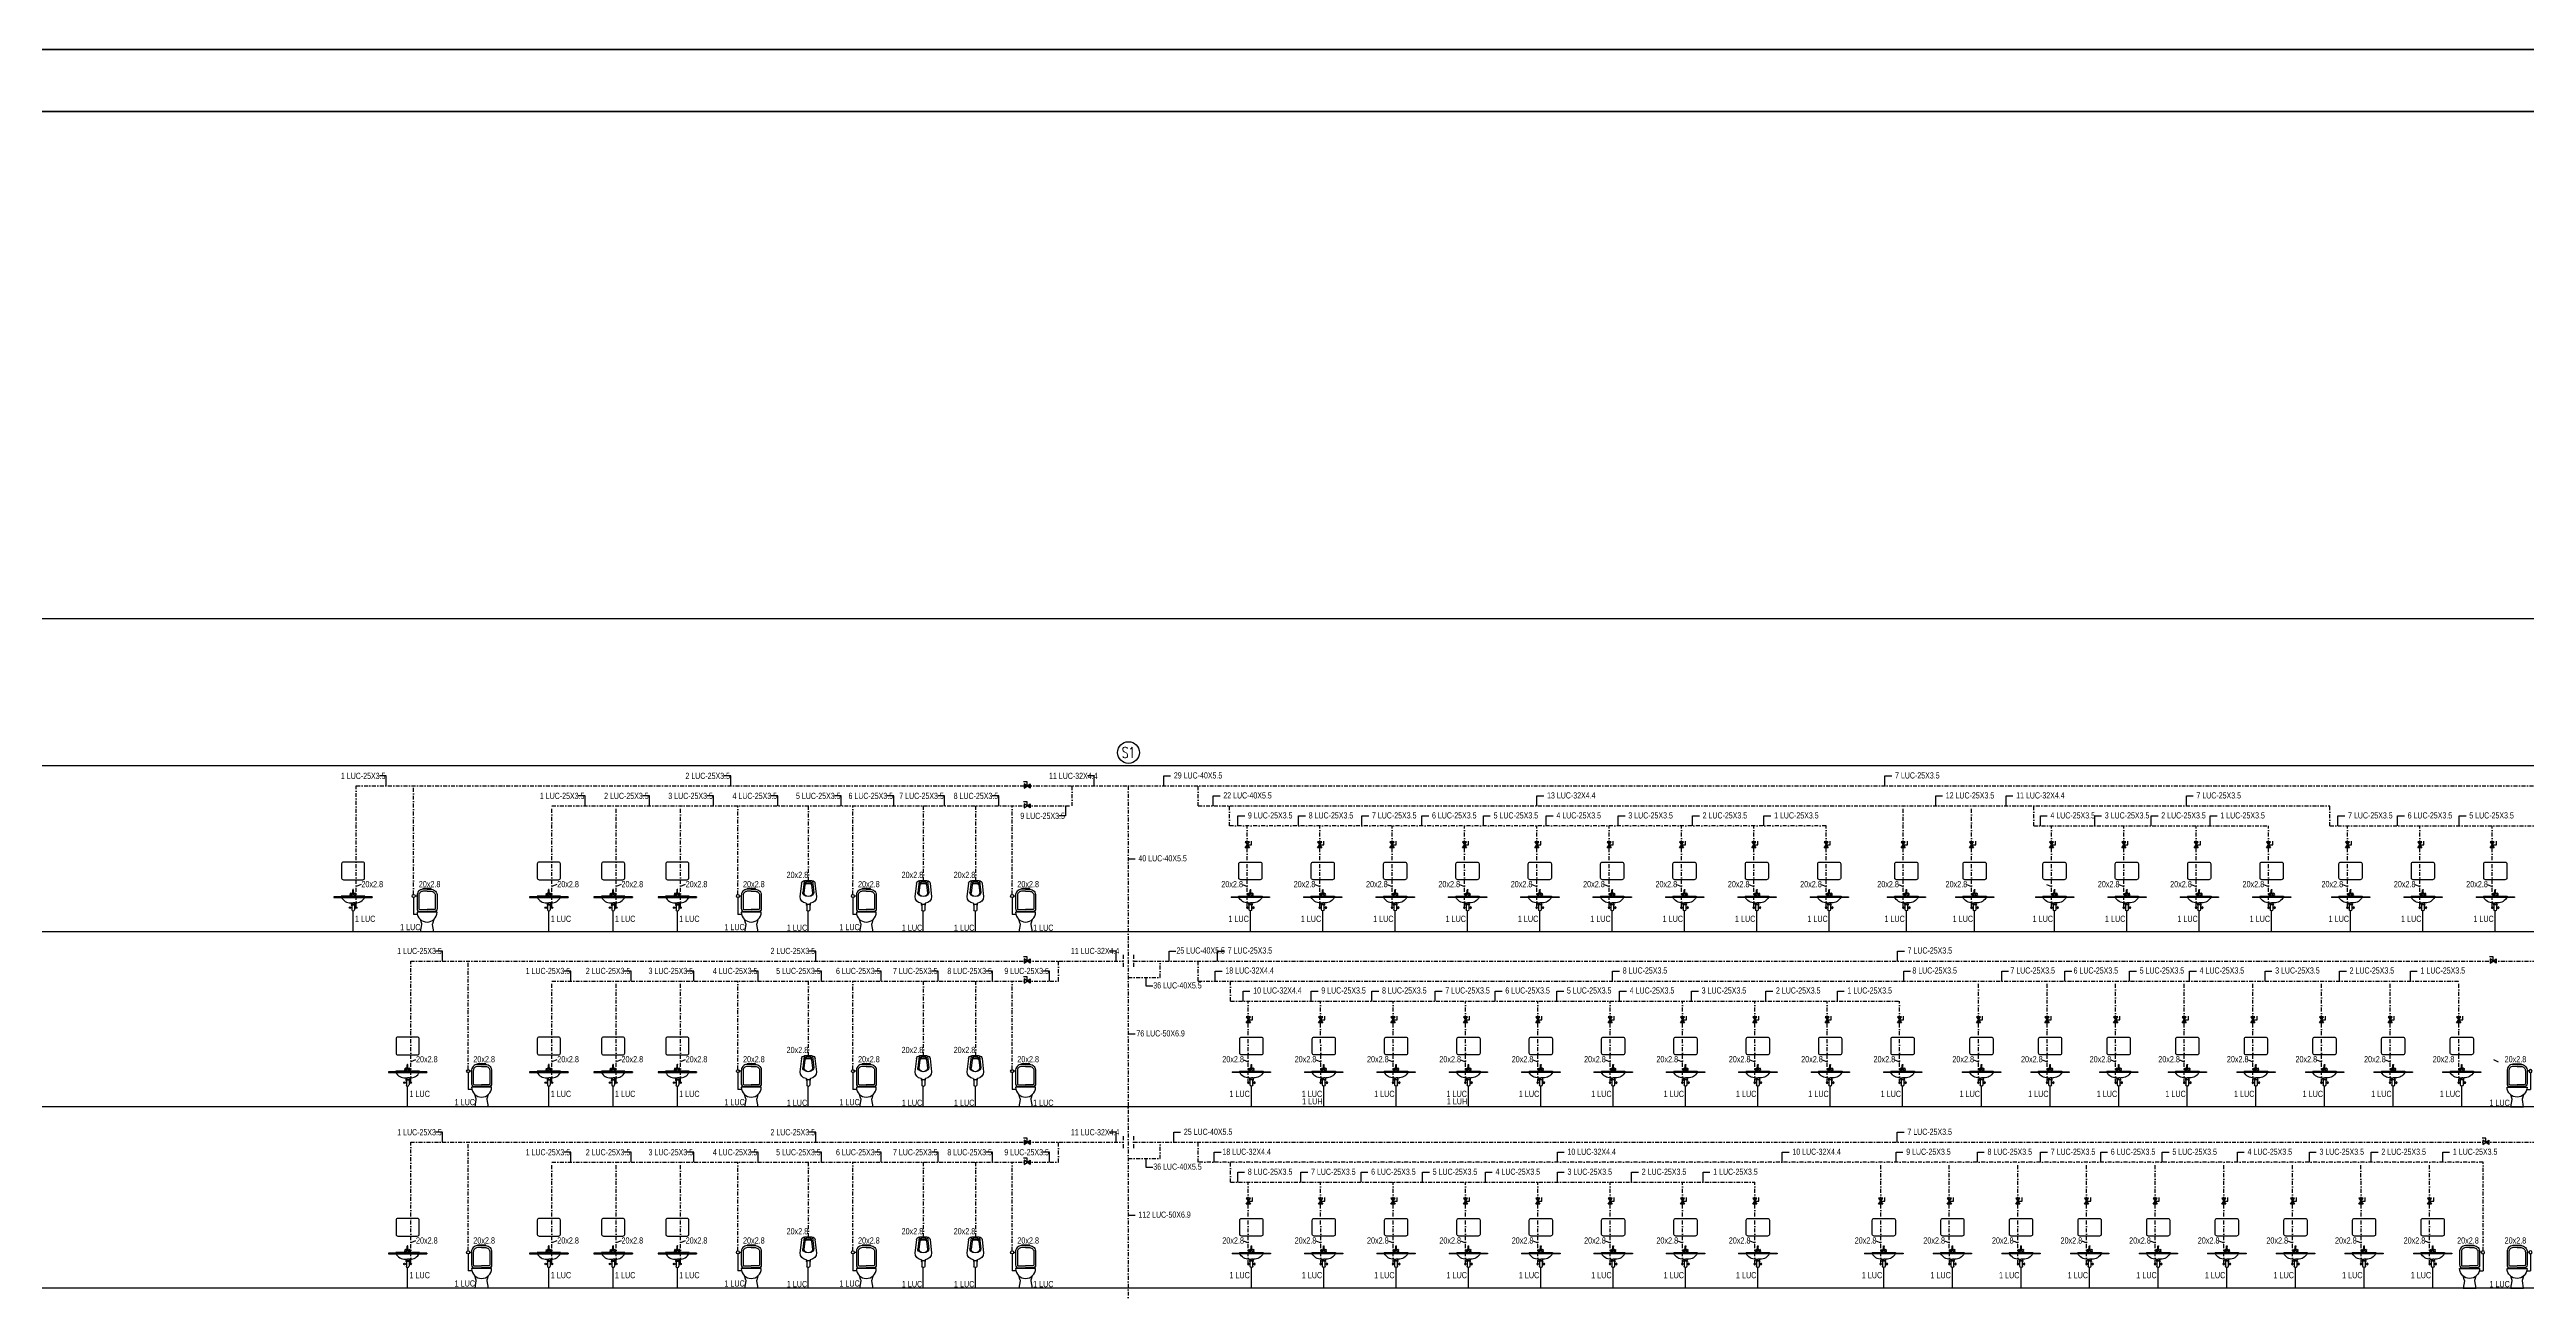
# Model space of a CAD drawing. Header units: centimetres. Extents: x 218267 to 248501, y -42006 to -33806.
# Drawn here: x 224971 to 232963, y -37814 to -33806 of the extents above; entities that cross this region are included whole.
import ezdxf
from ezdxf.enums import TextEntityAlignment as Align

# ---------------------------------------------------------------- set-up
doc = ezdxf.new("R2010")
doc.units = ezdxf.units.CM
doc.header["$LTSCALE"] = 0.2
doc.linetypes.add('DASHDOT', pattern=[25.4, 12.7, -6.35, 0, -6.35])
doc.layers.get('0').update_dxf_attribs({"color": 252})
for name, color, linetype, lineweight in [('1-BASLIK', 53, 'Continuous', 25), ('ST-TEMIZ-CAP', 95, 'Continuous', 30), ('ST-VANA', 100, 'Continuous', 25)]:
    doc.layers.add(name, color=color, linetype=linetype, lineweight=lineweight)
for name, color, linetype in [('ST-ARMATUR-TEMİZSU', 92, 'Continuous'), ('ST-ARMATÜR-TEMIZ-YUKBİRİMİ', 74, 'Continuous'), ('ST-SU', 4, 'DASHDOT'), ('ST-TEMIZ-SOGUKSU-YUKBIRIMI', 61, 'Continuous'), ('ST-TEMİZSU-KOLON-NO', 43, 'Continuous')]:
    doc.layers.add(name, color=color, linetype=linetype)
doc.styles.add('ARIAL', font='arial.ttf')
doc.styles.add('ARIAL1', font='romans.shx', dxfattribs={"width": 0.7})

# ---------------------------------------------------------------- blocks, each defined once
blk = doc.blocks.new('KLOZET-KS')
for points in [[(0, 137), (-13.2, 137, 0.435412), (-32.2, 115.8), (-32.2, 74.7, 0.414214), (-22.7, 65.1), (0, 65.1)], [(0, 137), (13.2, 137, -0.435412), (32.2, 115.8), (32.2, 74.7, -0.414214), (22.7, 65.1), (0, 65.1)], [(21.5, 39.4), (17.3, 25.7, 0.102282), (17, 23.2), (21.1, 0), (-21.1, 0), (-17, 23.2, 0.102282), (-17.3, 25.7), (-21.5, 39.4)]]:
    blk.add_lwpolyline(points, format="xyb")
at = {"color": 7}
for points in [[(0, 130.6), (-13.2, 130.6, 0.432063), (-26.7, 115.8), (-26.7, 74.9, 0.414214), (-23.4, 71.5), (0, 71.5)], [(0, 130.6), (13.2, 130.6, -0.432063), (26.7, 115.8), (26.7, 74.9, -0.414214), (23.4, 71.5), (0, 71.5)]]:
    blk.add_lwpolyline(points, format="xyb", dxfattribs=at)
blk.add_lwpolyline([(13.2, 137), (13.2, 139.1), (0, 139.1), (-13.2, 139.1), (-13.2, 137)], dxfattribs=at)
blk.add_lwpolyline([(32.2, 63), (-32.2, 63)])
blk.add_circle((-43.3, 115.2), 5)
blk.add_arc((0, 63.4), 32.2, 180.63884, 359.36116)
at = {"layer": 'ST-SU', "ltscale": 30}
for p, q in [((-43.3, 110.2), (-43.3, 56.2)), ((-38.3, 115.8), (-32.2, 115.8)), ((-31.4, 56.2), (-43.3, 56.2))]:
    blk.add_line(p, q, dxfattribs=at)
blk = doc.blocks.new('C10')
for p, q in [((-19, 233), (-25, 180)), ((-17, 235), (17, 235)), ((19, 233), (25, 180)), ((-31, 223), (-38, 162)), ((-14, 227), (-20, 180)), ((14, 227), (20, 180)), ((31, 223), (39, 162))]:
    blk.add_line(p, q)
at = {"color": 7}
for p, q in [((-9, 125), (-7, 125)), ((-9, 125), (-9, 123)), ((-9, 123), (-7, 123)), ((-8, 128), (-8, 125)), ((-8, 125), (8, 125)), ((-7, 123), (-7, 118)), ((-7, 123), (-7, 100)), ((7, 125), (9, 125)), ((7, 123), (9, 123)), ((7, 123), (7, 100)), ((8, 128), (8, 125)), ((9, 125), (9, 123)), ((-1, 94), (1, 94)), ((0, 0), (0, 94))]:
    blk.add_line(p, q, dxfattribs=at)
for centre, radius, start, end in [((-18, 222), 13.2, 90, 173.0888), ((-17, 233), 2.2, 90, 173.0888), ((-12, 227), 2.2, 122.6699, 173.0888), ((0, 209), 24.1, 57.3301, 122.6699), ((12, 227), 2.2, 6.9112, 57.3301), ((17, 233), 2.2, 6.9112, 90), ((18, 222), 13.2, 6.9112, 90), ((-7, 162), 31.1, 180, 263.9639), ((-14, 179), 11, 173.0888, 226.6421), ((0, 194), 31.9, 226.6421, 313.3579), ((0, 182), 19.9, 187.4682, 352.5318), ((0, 203), 24.1, 57.3301, 122.6699), ((0, 199), 24.1, 57.3301, 122.6699), ((7, 162), 31.1, 276.0361, 360), ((14, 179), 11, 313.3579, 6.9112)]:
    blk.add_arc(centre, radius, start, end)
for centre, radius, start, end in [((-11, 128), 3.3, 0, 83.9639), ((11, 128), 3.3, 96.0361, 180), ((-1, 100), 5.5, 180, 270), ((1, 100), 5.5, 270, 0)]:
    blk.add_arc(centre, radius, start, end, dxfattribs=at)
blk = doc.blocks.new('C1')
at = {"color": 7}
for p, q in [((-17, 6), (-15, 17)), ((-8, 5), (-16, 5)), ((-13, 17), (-5, 13)), ((-3, 1), (-8, 5)), ((-4, 12), (-5, 11)), ((-4, 10), (-2, 38)), ((4, 10), (2, 38)), ((3, 1), (8, 5)), ((4, 12), (5, 11)), ((5, 8), (4, 9)), ((13, 17), (5, 13)), ((8, 5), (16, 5)), ((17, 6), (15, 17))]:
    blk.add_line(p, q, dxfattribs=at)
for centre in [(-14, 11), (14, 11)]:
    blk.add_circle(centre, 0.88, dxfattribs=at)
for centre, radius, start, end in [((-16, 6), 0.88, 167.8993, 267.2751), ((-14, 16), 0.88, 62.4591, 167.8993), ((-12, 12), 7.91, 303.0945, 5.5175), ((-5, 12), 0.88, 18.7175, 62.4591), ((-6, 10), 1.76, 285.1367, 0), ((0, 5), 5.28, 240.2573, 299.7427), ((0, 37), 2.64, 34.3306, 147.3598), ((0, 35), 2.64, 34.3306, 147.3598), ((6, 10), 1.76, 180, 228.4344), ((5, 12), 0.88, 117.5409, 161.2825), ((12, 12), 7.91, 174.4825, 236.9055), ((14, 16), 0.88, 12.1007, 117.5409), ((16, 6), 0.88, 272.7249, 12.1007)]:
    blk.add_arc(centre, radius, start, end, dxfattribs=at)
blk = doc.blocks.new('N5')
at = {"color": 7}
for p, q in [((2055, 169), (1869, 169)), ((1869, 169), (1869, 166)), ((1869, 166), (2055, 166)), ((1953, 140), (1962, 140)), ((1953, 131), (1956, 131)), ((1953, 131), (1953, 128)), ((1953, 128), (1956, 128)), ((1954, 134), (1954, 131)), ((1954, 131), (1970, 131)), ((1956, 128), (1956, 123)), ((1956, 128), (1956, 106)), ((1971, 140), (1962, 140)), ((1969, 131), (1971, 131)), ((1969, 128), (1971, 128)), ((1969, 128), (1969, 106)), ((1970, 134), (1970, 131)), ((1971, 131), (1971, 128)), ((2055, 169), (2055, 166)), ((1961, 100), (1963, 100)), ((1962, 0), (1962, 100))]:
    blk.add_line(p, q, dxfattribs=at)
for p, q in [((2019, 173), (1905, 173)), ((1905, 173), (1905, 169)), ((1955, 133), (1954, 138)), ((1962, 133), (1955, 133)), ((1962, 133), (1970, 133)), ((1970, 133), (1971, 138)), ((2019, 173), (2019, 169))]:
    blk.add_line(p, q)
at = {"linetype": 'Continuous'}
blk.add_lwpolyline([(1915, 337, 0.414214), (1906, 329), (1906, 260, 0.414214), (1915, 252), (2009, 252, 0.414214), (2018, 260), (2018, 329, 0.414214), (2009, 337)], format="xyb", close=True, dxfattribs=at)
at = {"color": 7}
for centre in [(1947, 117), (1977, 117)]:
    blk.add_circle(centre, 4, dxfattribs=at)
for centre, radius, start, end in [((1949, 190), 49.7, 207.8416, 272.096), ((1951, 137), 2.43, 10, 92.096), ((1973, 137), 2.43, 87.904, 170), ((1975, 190), 49.7, 267.904, 332.1584)]:
    blk.add_arc(centre, radius, start, end)
for centre, start, end in [((1961, 106), 180, 270), ((1963, 106), 270, 0)]:
    blk.add_arc(centre, 5.5, start, end, dxfattribs=at)
at = {"linetype": 'Continuous', "xscale": 0.8, "yscale": 0.8, "zscale": 0.8}
blk.add_blockref('C1', (1962, 173), dxfattribs=at)
blk = doc.blocks.new('LAVABO-KS')
blk.add_blockref('N5', (-1962, 0))
blk = doc.blocks.new('Z1')
at = {"linetype": 'Continuous'}
blk.add_lwpolyline([(-5, 0), (-5, 6.7), (-11.1, 6.7)], dxfattribs=at)
blk.add_lwpolyline([(-10, -3.3), (0, 3.3), (0, -3.3), (-10, 3.3)], close=True, dxfattribs=at)
blk = doc.blocks.new('SN')
blk.add_circle((0, 0), 30)
at = {"ltscale": 50, "style": 'ARIAL1', "width": 0.7}
blk.add_attdef('NO', text='', height=30, dxfattribs=at).set_placement((0, 0), align=Align.MIDDLE_CENTER)
blk = doc.blocks.new('UP_ANTET_01')
at = {"lineweight": 50}
for points in [[(612803.5, 97965.8), (612803.5, 106165.8), (643037.4, 106165.8), (643037.4, 97965.8)], [(640137.4, 98165.8), (613003.5, 98165.8), (613003.5, 105965.8), (640137.4, 105965.8)]]:
    blk.add_lwpolyline(points, close=True, dxfattribs=at)

msp = doc.modelspace()

# ---------------------------------------------------------------- linework, layer by layer
at = {"layer": 'ST-SU', "ltscale": 5}
for p, q in [((225960, -36574.7), (225960.1, -36182.2)), ((225960.1, -36182.2), (235389.3, -36182.2)), ((226145.5, -36532.4), (226145.5, -36182.2)), ((228270.2, -36246.7), (228270.2, -36182.2)), ((228451.5, -36182.2), (228451.5, -38441)), ((228676.8, -36246.7), (228676.8, -36182.2)), ((226591.8, -36574.7), (226591.9, -36246.7)), ((226591.9, -36246.7), (228270.2, -36246.7)), ((226799.1, -36574.7), (226799.1, -36246.7)), ((227006.3, -36574.7), (227006.3, -36246.7)), ((227191.8, -36532.4), (227191.8, -36246.7)), ((227420.1, -36488.2), (227420.1, -36246.7, 0)), ((227562.9, -36532.4), (227562.9, -36246.7)), ((227791.2, -36488.2), (227791.2, -36246.7, 0)), ((227959.3, -36488.2), (227959.3, -36246.7, 0)), ((228076.9, -36532.4), (228076.9, -36246.7)), ((228676.8, -36246.7), (232328.4, -36246.7)), ((228778.5, -36311.3), (228778.5, -36246.7)), ((230952.2, -36574.7), (230952.2, -36246.7, 0)), ((231172.5, -36574.7), (231172.4, -36246.7, 0)), ((231373.2, -36311.3), (231373.2, -36246.7)), ((232328.4, -36311.3), (232328.4, -36246.7)), ((230703.4, -36311.3), (228778.5, -36311.3)), ((228835.6, -36574.7), (228835.6, -36311.3)), ((229069.1, -36574.7), (229069.1, -36311.3)), ((229302.6, -36574.7), (229302.5, -36311.3)), ((229536.1, -36574.7), (229536, -36311.3)), ((229769.5, -36574.7), (229769.5, -36311.3)), ((230003, -36574.7), (230003, -36311.3)), ((230236.5, -36574.7), (230236.4, -36311.3)), ((230470, -36574.7), (230469.9, -36311.3)), ((230703.4, -36574.7), (230703.4, -36311.3)), ((231373.2, -36311.3), (232130.7, -36311.3, 0)), ((231430.4, -36574.7), (231430.3, -36311.3)), ((231663.8, -36574.7), (231663.8, -36311.3)), ((231897.3, -36574.7), (231897.3, -36311.3)), ((232130.8, -36574.7), (232130.7, -36311.3)), ((232328.4, -36311.3, 0), (233786.4, -36311.3, 0)), ((232385.5, -36574.7), (232385.5, -36311.3, 0)), ((232619, -36574.7), (232619, -36311.3, 0)), ((232852.5, -36574.7), (232852.5, -36311.3)), ((226136, -37139.7), (226136.1, -36747.2)), ((226136.1, -36747.2), (228434.5, -36747.2)), ((226321.5, -37097.4), (226321.5, -36747.2)), ((228226.2, -36811.7), (228226.2, -36747.2)), ((228468.5, -36747.2), (234149.9, -36747.2)), ((228554.5, -36799.9), (228554.5, -36747.2)), ((228676.8, -36811.7), (228676.8, -36747.2, 0)), ((226591.8, -37139.7), (226591.9, -36811.7)), ((226591.9, -36811.7), (228226.2, -36811.7)), ((226799.1, -37139.7), (226799.1, -36811.7)), ((227006.3, -37139.7), (227006.3, -36811.7)), ((227191.8, -37097.4), (227191.8, -36811.7)), ((227420.1, -37053.2), (227420.1, -36811.7, 0)), ((227562.9, -37097.4), (227562.9, -36811.7)), ((227791.2, -37053.2), (227791.2, -36811.7, 0)), ((227959.3, -37053.2), (227959.3, -36811.7, 0)), ((228076.9, -37097.4), (228076.9, -36811.7)), ((228451.4, -36799.9), (228554.5, -36799.9)), ((228676.8, -36811.7), (232744.4, -36811.7)), ((228781.6, -36876.3), (228781.6, -36811.7)), ((231194.6, -37139.7), (231194.6, -36811.7)), ((231416, -37139.7), (231416, -36811.7)), ((231637.4, -37139.7), (231637.4, -36811.7)), ((231858.8, -37139.7), (231858.8, -36811.7)), ((232080.2, -37139.7), (232080.2, -36811.7)), ((232301.6, -37139.7), (232301.6, -36811.7)), ((232523, -37139.7), (232523, -36811.7)), ((232744.4, -37139.7), (232744.4, -36811.7)), ((228781.6, -36876.3), (230940, -36876.3)), ((228838.8, -37139.7), (228838.7, -36876.3)), ((229072.3, -37139.7), (229072.2, -36876.3)), ((229305.7, -37139.7), (229305.7, -36876.3)), ((229539.2, -37139.7), (229539.2, -36876.3)), ((229772.7, -37139.7), (229772.6, -36876.3)), ((230006.2, -37139.7), (230006.1, -36876.3)), ((230239.7, -37139.7), (230239.6, -36876.3)), ((230473.1, -37139.7), (230473.1, -36876.3)), ((230706.6, -37139.7), (230706.6, -36876.3)), ((230940.1, -37139.7), (230940, -36876.3)), ((226136, -37724.7), (226136.1, -37332.2)), ((226136.1, -37332.2), (228434.5, -37332.2)), ((226321.5, -37682.4), (226321.5, -37332.2)), ((226591.8, -37724.7), (226591.9, -37396.7)), ((226591.9, -37396.7), (228226.2, -37396.7)), ((226799.1, -37724.7), (226799.1, -37396.7)), ((227006.3, -37724.7), (227006.3, -37396.7)), ((227191.8, -37682.4), (227191.8, -37396.7)), ((227420.1, -37638.2), (227420.1, -37396.7, 0)), ((227562.9, -37682.4), (227562.9, -37396.7)), ((227791.2, -37638.2), (227791.2, -37396.7, 0)), ((227959.3, -37638.2), (227959.3, -37396.7, 0)), ((228076.9, -37682.4), (228076.9, -37396.7)), ((228226.2, -37396.7), (228226.2, -37332.2)), ((228451.4, -37384.9), (228554.5, -37384.9)), ((228468.5, -37332.2), (234149.9, -37332.2)), ((228554.5, -37384.9), (228554.5, -37332.2)), ((228676.8, -37396.7), (228676.8, -37332.2)), ((232822.9, -37396.7), (228676.8, -37396.7)), ((228781.6, -37461.3, 0), (228781.6, -37396.7)), ((230879.4, -37724.7), (230879.3, -37396.7, 0)), ((231100.8, -37724.7), (231100.7, -37396.7, 0)), ((231322.2, -37724.7), (231322.1, -37396.7, 0)), ((231543.6, -37724.7), (231543.5, -37396.7, 0)), ((231765, -37724.7), (231764.9, -37396.7, 0)), ((231986.4, -37724.7), (231986.3, -37396.7, 0)), ((232207.8, -37724.7), (232207.7, -37396.7, 0)), ((232429.2, -37724.7), (232429.1, -37396.7, 0)), ((232650.6, -37724.7), (232650.5, -37396.7, 0)), ((232822.9, -37682.4), (232822.9, -37396.7)), ((228781.6, -37461.3, 0), (230473.1, -37461.3, 0)), ((228838.8, -37724.7, 0), (228838.7, -37461.3, 0)), ((229072.3, -37724.7, 0), (229072.2, -37461.3, 0)), ((229305.7, -37724.7, 0), (229305.7, -37461.3, 0)), ((229539.2, -37724.7, 0), (229539.2, -37461.3, 0)), ((229772.7, -37724.7, 0), (229772.6, -37461.3, 0)), ((230006.2, -37724.7, 0), (230006.1, -37461.3, 0)), ((230239.7, -37724.7, 0), (230239.6, -37461.3, 0)), ((230473.1, -37724.7, 0), (230473.1, -37461.3, 0))]:
    msp.add_line(p, q, dxfattribs=at)
at = {"layer": 'ST-SU', "color": 7, "ltscale": 5}
for p, q in [((228434.5, -36727.6), (228434.5, -36766.8)), ((228468.5, -36727.6), (228468.5, -36766.8)), ((228434.5, -37312.6), (228434.5, -37351.8)), ((228468.5, -37312.6), (228468.5, -37351.8))]:
    msp.add_line(p, q, dxfattribs=at)
at = {"layer": 'ST-TEMIZ-CAP', "color": 7, "lineweight": -3}
for p, q in [((244991.5, -35642.7), (219077.2, -35642.7)), ((244991.5, -36117.7), (219077.2, -36117.7)), ((244991.5, -36652.7), (219077.2, -36652.7)), ((244991.5, -37217.7), (219077.2, -37217.7)), ((244991.5, -37802.7), (219077.2, -37802.7))]:
    msp.add_line(p, q, dxfattribs=at)
at = {"layer": 'ST-TEMIZ-CAP', "transparency": 33554687}
for p, q in [((225975.8, -36500.5), (225960, -36507)), ((226607.6, -36500.5), (226591.8, -36507)), ((226814.8, -36500.5), (226799.1, -36507)), ((227022, -36500.5), (227006.3, -36507)), ((228819.9, -36500.5), (228835.6, -36507)), ((229053.3, -36500.5), (229069.1, -36507)), ((229286.8, -36500.5), (229302.6, -36507)), ((229520.3, -36500.5), (229536.1, -36507)), ((229753.8, -36500.5), (229769.5, -36507)), ((229987.2, -36500.5), (230003, -36507)), ((230220.7, -36500.5), (230236.5, -36507)), ((230454.2, -36500.5), (230470, -36507)), ((230687.7, -36500.5), (230703.4, -36507)), ((230936.4, -36500.5), (230952.2, -36507)), ((231156.7, -36500.5), (231172.5, -36507)), ((231414.6, -36500.5), (231430.4, -36507)), ((231648.1, -36500.5), (231663.8, -36507)), ((231881.5, -36500.5), (231897.3, -36507)), ((232115, -36500.5), (232130.8, -36507)), ((232369.8, -36500.5), (232385.5, -36507)), ((232603.3, -36500.5), (232619, -36507)), ((232836.7, -36500.5), (232852.5, -36507)), ((226151.8, -37065.5), (226136, -37072)), ((226607.6, -37065.5), (226591.8, -37072)), ((226814.8, -37065.5), (226799.1, -37072)), ((227022, -37065.5), (227006.3, -37072)), ((228823, -37065.5), (228838.8, -37072)), ((229056.5, -37065.5), (229072.3, -37072)), ((229290, -37065.5), (229305.7, -37072)), ((229523.5, -37065.5), (229539.2, -37072)), ((229756.9, -37065.5), (229772.7, -37072)), ((229990.4, -37065.5), (230006.2, -37072)), ((230223.9, -37065.5), (230239.7, -37072)), ((230457.4, -37065.5), (230473.1, -37072)), ((230690.8, -37065.5), (230706.6, -37072)), ((230924.3, -37065.5), (230940.1, -37072)), ((231178.9, -37065.5), (231194.6, -37072)), ((231400.3, -37065.5), (231416, -37072)), ((231621.7, -37065.5), (231637.4, -37072)), ((231843.1, -37065.5), (231858.8, -37072)), ((232064.5, -37065.5), (232080.2, -37072)), ((232285.9, -37065.5), (232301.6, -37072)), ((232507.3, -37065.5), (232523, -37072)), ((232856.2, -37065.4), (232872, -37072)), ((226151.8, -37650.5), (226136, -37657)), ((226607.6, -37650.5), (226591.8, -37657)), ((226814.8, -37650.5), (226799.1, -37657)), ((227022, -37650.5), (227006.3, -37657)), ((228823, -37650.5, 0), (228838.8, -37657, 0)), ((229056.5, -37650.5, 0), (229072.3, -37657, 0)), ((229290, -37650.5, 0), (229305.7, -37657, 0)), ((229523.5, -37650.5, 0), (229539.2, -37657, 0)), ((229756.9, -37650.5, 0), (229772.7, -37657, 0)), ((229990.4, -37650.5, 0), (230006.2, -37657, 0)), ((230223.9, -37650.5, 0), (230239.7, -37657, 0)), ((230457.4, -37650.5, 0), (230473.1, -37657, 0)), ((230863.6, -37650.5), (230879.4, -37657)), ((231085, -37650.5), (231100.8, -37657)), ((231306.4, -37650.5), (231322.2, -37657)), ((231527.8, -37650.5), (231543.6, -37657)), ((231749.2, -37650.5), (231765, -37657)), ((231970.6, -37650.5), (231986.4, -37657)), ((232192, -37650.5), (232207.8, -37657)), ((232413.4, -37650.5), (232429.2, -37657)), ((232634.8, -37650.5), (232650.6, -37657))]:
    msp.add_line(p, q, dxfattribs=at)
at = {"layer": 'ST-TEMIZ-SOGUKSU-YUKBIRIMI', "transparency": 33554687}
for p, q in [((226057, -36149.9), (226034.9, -36149.9)), ((226057, -36182.2), (226057, -36149.9)), ((227168.6, -36149.9), (227146.5, -36149.9)), ((227168.6, -36182.2), (227168.6, -36149.9)), ((228341.9, -36149.9), (228319.8, -36149.9)), ((228341.9, -36182.2), (228341.9, -36149.9)), ((228565.9, -36182.2), (228565.9, -36149.9)), ((228565.9, -36149.9), (228588, -36149.9)), ((230893.1, -36182.2), (230893.1, -36149.9)), ((230893.1, -36149.9), (230915.2, -36149.9)), ((226698.9, -36214.5), (226676.8, -36214.5)), ((226698.9, -36246.7), (226698.9, -36214.5)), ((226906.1, -36214.5), (226884, -36214.5)), ((226906.1, -36246.7), (226906.1, -36214.5)), ((227113.4, -36214.5), (227091.3, -36214.5)), ((227113.4, -36246.7), (227113.4, -36214.5)), ((227320.6, -36214.5), (227298.5, -36214.5)), ((227320.6, -36246.7), (227320.6, -36214.5)), ((227525.4, -36214.5), (227503.3, -36214.5)), ((227525.4, -36246.7), (227525.4, -36214.5)), ((227694.8, -36214.5), (227672.7, -36214.5)), ((227694.8, -36246.7), (227694.8, -36214.5)), ((227858.6, -36214.5), (227836.5, -36214.5)), ((227858.6, -36246.7), (227858.6, -36214.5)), ((228034.1, -36214.5), (228012, -36214.5)), ((228034.1, -36246.7), (228034.1, -36214.5)), ((228249.3, -36279), (228227.2, -36279)), ((228249.3, -36246.7), (228249.3, -36279)), ((228725.5, -36246.7), (228725.5, -36214.5)), ((228725.5, -36214.5), (228747.6, -36214.5)), ((228805, -36311.3), (228805, -36279)), ((228805, -36279), (228827.1, -36279)), ((229001, -36311.3), (229001, -36279)), ((229001, -36279), (229023.1, -36279)), ((229205.1, -36311.3), (229205.1, -36279)), ((229205.1, -36279), (229227.2, -36279)), ((229398.9, -36311.3), (229398.9, -36279)), ((229398.9, -36279), (229420.9, -36279)), ((229597.6, -36311.3), (229597.6, -36279)), ((229597.6, -36279), (229619.7, -36279)), ((229770.2, -36246.7), (229770.2, -36214.5)), ((229770.2, -36214.5), (229792.3, -36214.5)), ((229800.4, -36311.3), (229800.4, -36279)), ((229800.4, -36279), (229822.5, -36279)), ((230032.4, -36311.3), (230032.4, -36279)), ((230032.4, -36279), (230054.5, -36279)), ((230272.1, -36311.3), (230272.1, -36279)), ((230272.1, -36279), (230294.2, -36279)), ((230502.7, -36311.3), (230502.7, -36279)), ((230502.7, -36279), (230524.8, -36279)), ((231056.7, -36246.7), (231056.7, -36214.5)), ((231056.7, -36214.5), (231078.8, -36214.5)), ((231283.9, -36246.7), (231283.9, -36214.5)), ((231283.9, -36214.5), (231306, -36214.5)), ((231394.5, -36311.3), (231394.5, -36279)), ((231394.5, -36279), (231416.6, -36279)), ((231569.9, -36311.3), (231569.9, -36279)), ((231569.9, -36279), (231592, -36279)), ((231752, -36311.3, 0), (231752, -36279, 0)), ((231752, -36279, 0), (231774.1, -36279, 0)), ((231865.6, -36246.7), (231865.6, -36214.5)), ((231865.6, -36214.5), (231887.7, -36214.5)), ((231942.6, -36311.3, 0), (231942.6, -36279, 0)), ((231942.6, -36279, 0), (231964.7, -36279, 0)), ((232354.9, -36311.3, 0), (232354.9, -36279, 0)), ((232354.9, -36279, 0), (232377, -36279, 0)), ((232547.1, -36311.3, 0), (232547.1, -36279, 0)), ((232547.1, -36279, 0), (232569.2, -36279, 0)), ((232746, -36311.3, 0), (232746, -36279, 0)), ((232746, -36279, 0), (232768.1, -36279, 0)), ((228451.5, -36417.4), (228473.6, -36417.4)), ((226238.6, -36714.9), (226216.5, -36714.9)), ((226238.6, -36747.2), (226238.6, -36714.9)), ((227443, -36714.9), (227420.9, -36714.9)), ((227443, -36747.2), (227443, -36714.9)), ((228412.4, -36714.9), (228390.3, -36714.9)), ((228412.4, -36747.2), (228412.4, -36714.9)), ((228583.2, -36747.2), (228583.2, -36714.9)), ((228583.2, -36714.9), (228605.3, -36714.9)), ((228739.5, -36747.2), (228739.5, -36714.9)), ((228739.5, -36714.9), (228761.6, -36714.9)), ((230933.5, -36747.2), (230933.5, -36714.9)), ((230933.5, -36714.9), (230955.6, -36714.9)), ((226653, -36779.5), (226630.9, -36779.5)), ((226653, -36811.7), (226653, -36779.5)), ((226847.1, -36779.5), (226825, -36779.5)), ((226847.1, -36811.7), (226847.1, -36779.5)), ((227049.6, -36779.5), (227027.5, -36779.5)), ((227049.6, -36811.7), (227049.6, -36779.5)), ((227257.1, -36779.5), (227235, -36779.5)), ((227257.1, -36811.7), (227257.1, -36779.5)), ((227461.3, -36779.5), (227439.2, -36779.5)), ((227461.3, -36811.7), (227461.3, -36779.5)), ((227654.3, -36779.5), (227632.2, -36779.5)), ((227654.3, -36811.7), (227654.3, -36779.5)), ((227838.3, -36779.5), (227816.2, -36779.5)), ((227838.3, -36811.7), (227838.3, -36779.5)), ((228013.7, -36779.5), (227991.6, -36779.5)), ((228013.7, -36811.7), (228013.7, -36779.5)), ((228197.6, -36779.5), (228175.5, -36779.5)), ((228197.6, -36811.7), (228197.6, -36779.5)), ((228508.4, -36799.9), (228508.4, -36827.6)), ((228508.4, -36827.6), (228530.5, -36827.6)), ((228732.2, -36811.7), (228732.2, -36779.5)), ((228732.2, -36779.5), (228754.3, -36779.5)), ((228822.1, -36876.3), (228822.1, -36844)), ((228822.1, -36844), (228844.2, -36844)), ((229041.7, -36876.3), (229041.7, -36844)), ((229041.7, -36844), (229063.8, -36844)), ((229237.7, -36876.3), (229237.7, -36844)), ((229237.7, -36844), (229259.8, -36844)), ((229441.8, -36876.3), (229441.8, -36844)), ((229441.8, -36844), (229463.9, -36844)), ((229635.5, -36876.3), (229635.5, -36844)), ((229635.5, -36844), (229657.6, -36844)), ((229834.3, -36876.3), (229834.3, -36844)), ((229834.3, -36844), (229856.4, -36844)), ((230014.3, -36811.7), (230014.3, -36779.5)), ((230014.3, -36779.5), (230036.4, -36779.5)), ((230037, -36876.3), (230037, -36844)), ((230037, -36844), (230059.1, -36844)), ((230269, -36876.3), (230269, -36844)), ((230269, -36844), (230291.1, -36844)), ((230508.8, -36876.3), (230508.8, -36844)), ((230508.8, -36844), (230530.8, -36844)), ((230739.4, -36876.3), (230739.4, -36844)), ((230739.4, -36844), (230761.5, -36844)), ((230953.6, -36811.7, 0), (230953.6, -36779.5, 0)), ((230953.6, -36779.5, 0), (230975.7, -36779.5, 0)), ((231269.9, -36811.7, 0), (231269.9, -36779.5, 0)), ((231269.9, -36779.5, 0), (231292, -36779.5, 0)), ((231473.7, -36811.7, 0), (231473.7, -36779.5, 0)), ((231473.7, -36779.5, 0), (231495.8, -36779.5, 0)), ((231682.3, -36811.7, 0), (231682.3, -36779.5, 0)), ((231682.3, -36779.5, 0), (231704.4, -36779.5, 0)), ((231875.9, -36811.7, 0), (231875.9, -36779.5, 0)), ((231875.9, -36779.5, 0), (231898, -36779.5, 0)), ((232119.6, -36811.7, 0), (232119.6, -36779.5, 0)), ((232119.6, -36779.5, 0), (232141.7, -36779.5, 0)), ((232359.9, -36811.7, 0), (232359.9, -36779.5, 0)), ((232359.9, -36779.5, 0), (232382, -36779.5, 0)), ((232588.6, -36811.7), (232588.6, -36779.5)), ((232588.6, -36779.5), (232610.7, -36779.5)), ((228451.5, -36982.4), (228473.6, -36982.4)), ((226238.6, -37299.9), (226216.5, -37299.9)), ((226238.6, -37332.2), (226238.6, -37299.9)), ((227443, -37299.9), (227420.9, -37299.9)), ((227443, -37332.2), (227443, -37299.9)), ((228412.4, -37299.9), (228390.3, -37299.9)), ((228412.4, -37332.2), (228412.4, -37299.9)), ((228598.3, -37332.2), (228598.3, -37299.9)), ((228598.3, -37299.9), (228620.4, -37299.9)), ((230932.9, -37332.2), (230932.9, -37299.9)), ((230932.9, -37299.9), (230955, -37299.9)), ((226653, -37364.5), (226630.9, -37364.5)), ((226653, -37396.7), (226653, -37364.5)), ((226847.1, -37364.5), (226825, -37364.5)), ((226847.1, -37396.7), (226847.1, -37364.5)), ((227049.6, -37364.5), (227027.5, -37364.5)), ((227049.6, -37396.7), (227049.6, -37364.5)), ((227257.1, -37364.5), (227235, -37364.5)), ((227257.1, -37396.7), (227257.1, -37364.5)), ((227461.3, -37364.5), (227439.2, -37364.5)), ((227461.3, -37396.7), (227461.3, -37364.5)), ((227654.3, -37364.5), (227632.2, -37364.5)), ((227654.3, -37396.7), (227654.3, -37364.5)), ((227838.3, -37364.5), (227816.2, -37364.5)), ((227838.3, -37396.7), (227838.3, -37364.5)), ((228013.7, -37364.5), (227991.6, -37364.5)), ((228013.7, -37396.7), (228013.7, -37364.5)), ((228197.6, -37364.5), (228175.5, -37364.5)), ((228197.6, -37396.7), (228197.6, -37364.5)), ((228508.4, -37384.9), (228508.4, -37412.6)), ((228728.8, -37396.7), (228728.8, -37364.5)), ((228728.8, -37364.5), (228750.9, -37364.5)), ((229836, -37396.7, 0), (229836, -37364.5, 0)), ((229836, -37364.5, 0), (229858.1, -37364.5, 0)), ((230561.6, -37396.7, 0), (230561.6, -37364.5, 0)), ((230561.6, -37364.5, 0), (230583.7, -37364.5, 0)), ((230929, -37396.7, 0), (230929, -37364.5, 0)), ((230929, -37364.5, 0), (230951.1, -37364.5, 0)), ((231191.2, -37396.7, 0), (231191.2, -37364.5, 0)), ((231191.2, -37364.5, 0), (231213.3, -37364.5, 0)), ((231395.3, -37396.7, 0), (231395.3, -37364.5, 0)), ((231395.3, -37364.5, 0), (231417.4, -37364.5, 0)), ((231589.1, -37396.7, 0), (231589.1, -37364.5, 0)), ((231589.1, -37364.5, 0), (231611.2, -37364.5, 0)), ((231787.8, -37396.7, 0), (231787.8, -37364.5, 0)), ((231787.8, -37364.5, 0), (231809.9, -37364.5, 0)), ((232030.5, -37396.7, 0), (232030.5, -37364.5, 0)), ((232030.5, -37364.5, 0), (232052.6, -37364.5, 0)), ((232262.5, -37396.7, 0), (232262.5, -37364.5, 0)), ((232262.5, -37364.5, 0), (232284.6, -37364.5, 0)), ((232462.3, -37396.7, 0), (232462.3, -37364.5, 0)), ((232462.3, -37364.5, 0), (232484.4, -37364.5, 0)), ((232692.9, -37396.7, 0), (232692.9, -37364.5, 0)), ((232692.9, -37364.5, 0), (232715, -37364.5, 0)), ((228508.4, -37412.6), (228530.5, -37412.6)), ((228804.6, -37461.3, 0), (228804.6, -37429, 0)), ((228804.6, -37429, 0), (228826.7, -37429, 0)), ((229008.7, -37461.3, 0), (229008.7, -37429, 0)), ((229008.7, -37429, 0), (229030.8, -37429, 0)), ((229202.4, -37461.3, 0), (229202.4, -37429, 0)), ((229202.4, -37429, 0), (229224.5, -37429, 0)), ((229401.2, -37461.3, 0), (229401.2, -37429, 0)), ((229401.2, -37429, 0), (229423.3, -37429, 0)), ((229604, -37461.3, 0), (229604, -37429, 0)), ((229604, -37429, 0), (229626.1, -37429, 0)), ((229836, -37461.3, 0), (229836, -37429, 0)), ((229836, -37429, 0), (229858.1, -37429, 0)), ((230075.7, -37461.3, 0), (230075.7, -37429, 0)), ((230075.7, -37429, 0), (230097.8, -37429, 0)), ((230306.3, -37461.3, 0), (230306.3, -37429, 0)), ((230306.3, -37429, 0), (230328.4, -37429, 0)), ((228451.5, -37567.4), (228473.6, -37567.4))]:
    msp.add_line(p, q, dxfattribs=at)

# ---------------------------------------------------------------- block references
at = {"layer": '1-BASLIK'}
msp.add_blockref('UP_ANTET_01', (-394536.1, -139971.4), dxfattribs=at)
at = {"layer": 'ST-ARMATUR-TEMİZSU', "transparency": 33554687}
for name, p, xscale, yscale, zscale in [('LAVABO-KS', (225950.1, -36652.7), 0.6666666666715173, 0.6666666666715173, 0.6666666666715173), ('LAVABO-KS', (226581.9, -36652.7), 0.6666666666715173, 0.6666666666715173, 0.6666666666715173), ('LAVABO-KS', (226789.2, -36652.7), 0.6666666666715173, 0.6666666666715173, 0.6666666666715173), ('LAVABO-KS', (226996.4, -36652.7), 0.6666666666715173, 0.6666666666715173, 0.6666666666715173), ('C10', (227418.9, -36652.7), -0.7, 0.7, 0.7), ('C10', (227790, -36652.7), -0.7, 0.7, 0.7), ('C10', (227958.1, -36652.7), -0.7, 0.7, 0.7), ('LAVABO-KS', (226126.1, -37217.7), 0.6666666666715173, 0.6666666666715173, 0.6666666666715173), ('LAVABO-KS', (226581.9, -37217.7), 0.6666666666715173, 0.6666666666715173, 0.6666666666715173), ('LAVABO-KS', (226789.2, -37217.7), 0.6666666666715173, 0.6666666666715173, 0.6666666666715173), ('LAVABO-KS', (226996.4, -37217.7), 0.6666666666715173, 0.6666666666715173, 0.6666666666715173), ('C10', (227418.9, -37217.7), -0.7, 0.7, 0.7), ('C10', (227790, -37217.7), -0.7, 0.7, 0.7), ('C10', (227958.1, -37217.7), -0.7, 0.7, 0.7), ('LAVABO-KS', (226126.1, -37802.7), 0.6666666666715173, 0.6666666666715173, 0.6666666666715173), ('LAVABO-KS', (226581.9, -37802.7), 0.6666666666715173, 0.6666666666715173, 0.6666666666715173), ('LAVABO-KS', (226789.2, -37802.7), 0.6666666666715173, 0.6666666666715173, 0.6666666666715173), ('LAVABO-KS', (226996.4, -37802.7), 0.6666666666715173, 0.6666666666715173, 0.6666666666715173), ('C10', (227418.9, -37802.7), -0.7, 0.7, 0.7), ('C10', (227790, -37802.7), -0.7, 0.7, 0.7), ('C10', (227958.1, -37802.7), -0.7, 0.7, 0.7)]:
    msp.add_blockref(name, p, dxfattribs=dict(at, xscale=xscale, yscale=yscale, zscale=zscale))
at = {"layer": 'ST-ARMATUR-TEMİZSU', "transparency": 33554687, "xscale": -0.6666666666715173, "yscale": 0.6666666666715173, "zscale": 0.6666666666715173, "rotation": 359.9999999999962}
for p in [(228845.5, -36652.7), (229079, -36652.7), (229312.5, -36652.7), (229546, -36652.7), (229779.4, -36652.7), (230012.9, -36652.7), (230246.4, -36652.7), (230479.9, -36652.7), (230713.3, -36652.7), (230962.1, -36652.7), (231182.4, -36652.7), (231440.3, -36652.7), (231673.7, -36652.7), (231907.2, -36652.7), (232140.7, -36652.7), (232395.4, -36652.7), (232628.9, -36652.7), (232862.4, -36652.7), (228848.7, -37217.7), (229082.2, -37217.7), (229315.6, -37217.7), (229549.1, -37217.7), (229782.6, -37217.7), (230016.1, -37217.7), (230249.5, -37217.7), (230483, -37217.7), (230716.5, -37217.7), (230950, -37217.7), (231204.5, -37217.7), (231425.9, -37217.7), (231647.3, -37217.7), (231868.7, -37217.7), (232090.1, -37217.7), (232311.5, -37217.7), (232532.9, -37217.7), (232754.3, -37217.6), (228848.7, -37802.7, 0), (229082.2, -37802.7, 0), (229315.6, -37802.7, 0), (229549.1, -37802.7, 0), (229782.6, -37802.7, 0), (230016.1, -37802.7, 0), (230249.5, -37802.7, 0), (230483, -37802.7, 0), (230889.3, -37802.7), (231110.7, -37802.7), (231332.1, -37802.7), (231553.5, -37802.7), (231774.9, -37802.7), (231996.3, -37802.7), (232217.7, -37802.7), (232439.1, -37802.7), (232660.5, -37802.7)]:
    msp.add_blockref('LAVABO-KS', p, dxfattribs=at)
at = {"layer": 'ST-ARMATUR-TEMİZSU', "transparency": 33554687}
for p in [(226188.8, -36652.7), (227235.1, -36652.7), (227606.2, -36652.7), (228120.2, -36652.7), (226364.8, -37217.7), (227235.1, -37217.7), (227606.2, -37217.7), (228120.2, -37217.7), (226364.8, -37802.7), (227235.1, -37802.7), (227606.2, -37802.7), (228120.2, -37802.7)]:
    msp.add_blockref('KLOZET-KS', p, dxfattribs=at)
at = {"layer": 'ST-ARMATUR-TEMİZSU', "transparency": 33554687, "xscale": -1, "rotation": 359.9999999999962}
for p in [(232932.7, -37217.7), (232779.6, -37802.7), (232932.7, -37802.7)]:
    msp.add_blockref('KLOZET-KS', p, dxfattribs=at)
at = {"layer": 'ST-TEMİZSU-KOLON-NO', "transparency": 33554687, "xscale": 1.166666666666667, "yscale": 1.166666666666667, "zscale": 1.166666666666667}
msp.add_blockref('SN', (228452.2, -36074.3), dxfattribs=at).add_auto_attribs({'NO': 'S1'})
at = {"layer": 'ST-VANA', "transparency": 33554687, "xscale": 1.999646730362478, "yscale": 1.999646730362478, "zscale": 1.999646730362478}
for p, rotation in [((228135.2, -36182.2), 359.9999623555812), ((228135.2, -36246.7), 359.9999623555812), ((228835.6, -36382.1), 269.9999623555748), ((229069.1, -36382.1), 269.9999623555748), ((229302.5, -36382.1), 269.9999623555748), ((229536, -36382.1), 269.9999623555748), ((229769.5, -36382.1), 269.9999623555748), ((230003, -36382.1), 269.9999623555748), ((230236.5, -36382.1), 269.9999623555748), ((230469.9, -36382.1), 269.9999623555748), ((230703.4, -36382.1), 269.9999623555748), ((230952.2, -36382.1), 269.9999623555748), ((231172.4, -36382.1), 269.9999623555748), ((231430.3, -36382.1), 269.9999623555748), ((231663.8, -36382.1), 269.9999623555748), ((231897.3, -36382.1), 269.9999623555748), ((232130.7, -36382.1), 269.9999623555748), ((232385.5, -36382.1), 269.9999623555748), ((232619, -36382.1), 269.9999623555748), ((232852.5, -36382.1), 269.9999623555748), ((228135.2, -36747.2), 359.9999623555812), ((232865.8, -36747.2), 359.9999623555812), ((228135.2, -36811.7), 359.9999623555812), ((228838.8, -36947.1), 269.9999623555748), ((229072.2, -36947.1), 269.9999623555748), ((229305.7, -36947.1), 269.9999623555748), ((229539.2, -36947.1), 269.9999623555748), ((229772.7, -36947.1), 269.9999623555748), ((230006.1, -36947.1), 269.9999623555748), ((230239.6, -36947.1), 269.9999623555748), ((230473.1, -36947.1), 269.9999623555748), ((230706.6, -36947.1), 269.9999623555748), ((230940, -36947.1), 269.9999623555748), ((231194.6, -36947.1, 0), 269.9999623555748), ((231416, -36947.1, 0), 269.9999623555748), ((231637.4, -36947.1, 0), 269.9999623555748), ((231858.8, -36947.1, 0), 269.9999623555748), ((232080.2, -36947.1, 0), 269.9999623555748), ((232301.6, -36947.1, 0), 269.9999623555748), ((232523, -36947.1, 0), 269.9999623555748), ((232744.4, -36947.1, 0), 269.9999623555748), ((228135.2, -37332.2), 359.9999623555812), ((232841.8, -37332.2), 359.9999623555812), ((228135.2, -37396.7), 359.9999623555812), ((228838.8, -37532.1), 269.9999623555748), ((229072.2, -37532.1), 269.9999623555748), ((229305.7, -37532.1), 269.9999623555748), ((229539.2, -37532.1), 269.9999623555748), ((229772.7, -37532.1), 269.9999623555748), ((230006.1, -37532.1), 269.9999623555748), ((230239.6, -37532.1), 269.9999623555748), ((230473.1, -37532.1), 269.9999623555748), ((230879.3, -37532.1), 269.9999623555748), ((231100.7, -37532.1), 269.9999623555748), ((231322.1, -37532.1), 269.9999623555748), ((231543.5, -37532.1), 269.9999623555748), ((231764.9, -37532.1), 269.9999623555748), ((231986.3, -37532.1), 269.9999623555748), ((232207.7, -37532.1), 269.9999623555748), ((232429.1, -37532.1), 269.9999623555748), ((232650.5, -37532.1), 269.9999623555748)]:
    msp.add_blockref('Z1', p, dxfattribs=dict(at, rotation=rotation))

# ---------------------------------------------------------------- texts
at = {"layer": 'ST-ARMATÜR-TEMIZ-YUKBİRİMİ', "transparency": 33554687, "style": 'ARIAL', "width": 0.8}
for p in [(225956.1, -36620.9), (226587.9, -36620.9), (226795.1, -36620.9), (227002.3, -36620.9), (226101.7, -36647.6), (227148, -36647.6), (227349.7, -36649.7), (227519.1, -36647.6), (227720.8, -36649.7), (227888.9, -36649.7), (228144.4, -36649.7), (226132.1, -37185.9), (226277.7, -37212.6), (226587.9, -37185.9), (226795.1, -37185.9), (227002.3, -37185.9), (227148, -37212.6), (227349.7, -37214.7), (227519.1, -37212.6), (227720.8, -37214.7), (227888.9, -37214.7), (228144.4, -37214.7), (226132.1, -37770.9), (226277.7, -37797.6), (226587.9, -37770.9), (226795.1, -37770.9), (227002.3, -37770.9), (227148, -37797.6), (227349.7, -37799.7), (227519.1, -37797.6), (227720.8, -37799.7), (227888.9, -37799.7), (228144.4, -37799.7)]:
    msp.add_text('1 LUC', height=20, dxfattribs=at).set_placement(p)
for s, p in [('1 LUC', (228774.7, -36620.9)), ('1 LUC', (229008.2, -36620.9)), ('1 LUC', (229241.6, -36620.9)), ('1 LUC', (229475.1, -36620.9)), ('1 LUC', (229708.6, -36620.9)), ('1 LUC', (229942.1, -36620.9)), ('1 LUC', (230175.5, -36620.9)), ('1 LUC', (230409, -36620.9)), ('1 LUC', (230642.5, -36620.9)), ('1 LUC', (230891.3, -36620.9)), ('1 LUC', (231111.5, -36620.9)), ('1 LUC', (231369.4, -36620.9)), ('1 LUC', (231602.9, -36620.9)), ('1 LUC', (231836.4, -36620.9)), ('1 LUC', (232069.8, -36620.9)), ('1 LUC', (232324.6, -36620.9)), ('1 LUC', (232558.1, -36620.9)), ('1 LUC', (232791.5, -36620.9)), ('1 LUC', (228777.8, -37185.9)), ('1 LUC', (229011.3, -37185.9)), ('1 LUH', (229012.4, -37209.9)), ('1 LUC', (229244.8, -37185.9)), ('1 LUC', (229478.3, -37185.9)), ('1 LUH', (229479.3, -37209.9)), ('1 LUC', (229711.7, -37185.9)), ('1 LUC', (229945.2, -37185.9)), ('1 LUC', (230178.7, -37185.9)), ('1 LUC', (230412.2, -37185.9)), ('1 LUC', (230645.6, -37185.9)), ('1 LUC', (230879.1, -37185.9)), ('1 LUC', (231133.7, -37185.9)), ('1 LUC', (231355.1, -37185.9)), ('1 LUC', (231576.5, -37185.9)), ('1 LUC', (231797.9, -37185.9)), ('1 LUC', (232019.3, -37185.9)), ('1 LUC', (232240.7, -37185.9)), ('1 LUC', (232462.1, -37185.9)), ('1 LUC', (232683.5, -37185.8)), ('1 LUC', (232843.5, -37214.7)), ('1 LUC', (228777.8, -37770.9, 0)), ('1 LUC', (229011.3, -37770.9, 0)), ('1 LUC', (229244.8, -37770.9, 0)), ('1 LUC', (229478.3, -37770.9, 0)), ('1 LUC', (229711.7, -37770.9, 0)), ('1 LUC', (229945.2, -37770.9, 0)), ('1 LUC', (230178.7, -37770.9, 0)), ('1 LUC', (230412.2, -37770.9, 0)), ('1 LUC', (230818.4, -37770.9)), ('1 LUC', (231039.8, -37770.9)), ('1 LUC', (231261.2, -37770.9)), ('1 LUC', (231482.6, -37770.9)), ('1 LUC', (231704, -37770.9)), ('1 LUC', (231925.4, -37770.9)), ('1 LUC', (232146.8, -37770.9)), ('1 LUC', (232368.2, -37770.9)), ('1 LUC', (232589.6, -37770.9)), ('1 LUC', (232843.5, -37799.7))]:
    msp.add_text(s, height=20, rotation=360, dxfattribs=at).set_placement(p)
at = {"layer": 'ST-TEMIZ-CAP', "transparency": 33554687, "style": 'ARIAL', "width": 0.8}
for p in [(225977.1, -36508.9), (226162.2, -36508.9), (226609, -36508.9), (226816.2, -36508.9), (227023.4, -36508.9), (227208.5, -36508.9), (227348.8, -36479.2), (227579.6, -36508.9), (227719.9, -36479.2), (227888, -36479.2), (228093.6, -36508.9), (226153.2, -37073.9), (226338.2, -37073.9), (226609, -37073.9), (226816.2, -37073.9), (227023.4, -37073.9), (227208.5, -37073.9), (227348.8, -37044.2), (227579.6, -37073.9), (227719.9, -37044.2), (227888, -37044.2), (228093.6, -37073.9), (226153.2, -37658.9), (226338.2, -37658.9), (226609, -37658.9), (226816.2, -37658.9), (227023.4, -37658.9), (227208.5, -37658.9), (227348.8, -37629.2), (227579.6, -37658.9), (227719.9, -37629.2), (227888, -37629.2), (228093.6, -37658.9)]:
    msp.add_text('20x2.8', height=20, dxfattribs=at).set_placement(p)
for p in [(228751.7, -36508.9), (228985.2, -36508.9), (229218.7, -36508.9), (229452.2, -36508.9), (229685.6, -36508.9), (229919.1, -36508.9), (230152.6, -36508.9), (230386.1, -36508.9), (230619.5, -36508.9), (230868.3, -36508.9), (231088.6, -36508.9), (231579.9, -36508.9), (231813.4, -36508.9), (232046.9, -36508.9), (232301.6, -36508.9), (232535.1, -36508.9), (232768.6, -36508.9), (228754.9, -37073.9), (228988.4, -37073.9), (229221.8, -37073.9), (229455.3, -37073.9), (229688.8, -37073.9), (229922.3, -37073.9), (230155.7, -37073.9), (230389.2, -37073.9), (230622.7, -37073.9), (230856.2, -37073.9), (231110.7, -37073.9), (231332.1, -37073.9), (231553.5, -37073.9), (231774.9, -37073.9), (231996.3, -37073.9), (232217.7, -37073.9), (232439.1, -37073.9), (232660.5, -37073.8), (232892.5, -37073.9), (228754.9, -37658.9, 0), (228988.4, -37658.9, 0), (229221.8, -37658.9, 0), (229455.3, -37658.9, 0), (229688.8, -37658.9, 0), (229922.3, -37658.9, 0), (230155.7, -37658.9, 0), (230389.2, -37658.9, 0), (230795.5, -37658.9), (231016.9, -37658.9), (231238.3, -37658.9), (231459.7, -37658.9), (231681.1, -37658.9), (231902.5, -37658.9), (232123.9, -37658.9), (232345.3, -37658.9), (232566.7, -37658.9), (232739.4, -37658.9), (232892.5, -37658.9)]:
    msp.add_text('20x2.8', height=20, rotation=360, dxfattribs=at).set_placement(p)
at = {"layer": 'ST-TEMIZ-SOGUKSU-YUKBIRIMI', "transparency": 33554687, "style": 'ARIAL', "width": 0.65}
for s, p in [('1 LUC-25X3.5', (225910.9, -36159.7)), ('1 LUC-25X3.5', (226552.9, -36224.2)), ('2 LUC-25X3.5', (226760.1, -36224.2)), ('3 LUC-25X3.5', (226967.3, -36224.2)), ('2 LUC-25X3.5', (227022.5, -36159.7)), ('4 LUC-25X3.5', (227174.5, -36224.2)), ('5 LUC-25X3.5', (227379.3, -36224.2)), ('6 LUC-25X3.5', (227548.8, -36224.2)), ('7 LUC-25X3.5', (227712.5, -36224.2)), ('8 LUC-25X3.5', (227888.1, -36224.2)), ('11 LUC-32X4.4', (228195.8, -36159.7)), ('29 LUC-40X5.5', (228598.5, -36158.1)), ('22 LUC-40X5.5', (228758.1, -36222.6)), ('13 LUC-32X4.4', (229802.8, -36222.6)), ('7 LUC-25X3.5', (230925.7, -36158.1)), ('12 LUC-25X3.5', (231089.3, -36222.6)), ('11 LUC-32X4.4', (231316.5, -36222.6)), ('7 LUC-25X3.5', (231898.2, -36222.6)), ('9 LUC-25X3.5', (228103.2, -36288.8)), ('9 LUC-25X3.5', (228837.6, -36287.1)), ('8 LUC-25X3.5', (229033.7, -36287.1)), ('7 LUC-25X3.5', (229237.8, -36287.1)), ('6 LUC-25X3.5', (229431.5, -36287.1)), ('5 LUC-25X3.5', (229630.3, -36287.1)), ('4 LUC-25X3.5', (229833, -36287.1)), ('3 LUC-25X3.5', (230065, -36287.1)), ('2 LUC-25X3.5', (230304.7, -36287.1)), ('1 LUC-25X3.5', (230535.4, -36287.1)), ('4 LUC-25X3.5', (231427.1, -36287.1)), ('3 LUC-25X3.5', (231602.5, -36287.1)), ('2 LUC-25X3.5', (231784.6, -36287.1, 0)), ('1 LUC-25X3.5', (231975.2, -36287.1, 0)), ('7 LUC-25X3.5', (232387.5, -36287.1, 0)), ('6 LUC-25X3.5', (232579.7, -36287.1, 0)), ('5 LUC-25X3.5', (232778.6, -36287.1, 0)), ('40 LUC-40X5.5', (228484.1, -36425.6)), ('1 LUC-25X3.5', (226092.6, -36724.7)), ('2 LUC-25X3.5', (227297, -36724.7)), ('11 LUC-32X4.4', (228266.3, -36724.7)), ('25 LUC-40X5.5', (228606.9, -36723.1)), ('7 LUC-25X3.5', (228772.1, -36723.1)), ('7 LUC-25X3.5', (230966.1, -36723.1)), ('1 LUC-25X3.5', (226507, -36789.2)), ('2 LUC-25X3.5', (226701, -36789.2)), ('3 LUC-25X3.5', (226903.5, -36789.2)), ('4 LUC-25X3.5', (227111, -36789.2)), ('5 LUC-25X3.5', (227315.2, -36789.2)), ('6 LUC-25X3.5', (227508.3, -36789.2)), ('7 LUC-25X3.5', (227692.2, -36789.2)), ('8 LUC-25X3.5', (227867.7, -36789.2)), ('9 LUC-25X3.5', (228051.6, -36789.2)), ('36 LUC-40X5.5', (228532.1, -36835.7)), ('18 LUC-32X4.4', (228764.9, -36787.6)), ('10 LUC-32X4.4', (228854.7, -36852.1)), ('9 LUC-25X3.5', (229074.3, -36852.1)), ('8 LUC-25X3.5', (229270.3, -36852.1)), ('7 LUC-25X3.5', (229474.4, -36852.1)), ('6 LUC-25X3.5', (229668.1, -36852.1)), ('5 LUC-25X3.5', (229866.9, -36852.1)), ('8 LUC-25X3.5', (230046.9, -36787.6)), ('4 LUC-25X3.5', (230069.7, -36852.1)), ('3 LUC-25X3.5', (230301.7, -36852.1)), ('2 LUC-25X3.5', (230541.4, -36852.1)), ('1 LUC-25X3.5', (230772, -36852.1)), ('8 LUC-25X3.5', (230981.6, -36787.6, 0)), ('7 LUC-25X3.5', (231297.9, -36787.6, 0)), ('6 LUC-25X3.5', (231501.7, -36787.6, 0)), ('5 LUC-25X3.5', (231714.9, -36787.6, 0)), ('4 LUC-25X3.5', (231908.5, -36787.6, 0)), ('3 LUC-25X3.5', (232152.2, -36787.6, 0)), ('2 LUC-25X3.5', (232392.5, -36787.6, 0)), ('1 LUC-25X3.5', (232621.3, -36787.6)), ('76 LUC-50X6.9', (228477.7, -36990.6)), ('1 LUC-25X3.5', (226092.6, -37309.7)), ('2 LUC-25X3.5', (227297, -37309.7)), ('11 LUC-32X4.4', (228266.3, -37309.7)), ('25 LUC-40X5.5', (228630.9, -37308.1)), ('7 LUC-25X3.5', (230965.5, -37308.1)), ('1 LUC-25X3.5', (226507, -37374.2)), ('2 LUC-25X3.5', (226701, -37374.2)), ('3 LUC-25X3.5', (226903.5, -37374.2)), ('4 LUC-25X3.5', (227111, -37374.2)), ('5 LUC-25X3.5', (227315.2, -37374.2)), ('6 LUC-25X3.5', (227508.3, -37374.2)), ('7 LUC-25X3.5', (227692.2, -37374.2)), ('8 LUC-25X3.5', (227867.7, -37374.2)), ('9 LUC-25X3.5', (228051.6, -37374.2)), ('36 LUC-40X5.5', (228532.1, -37420.7)), ('18 LUC-32X4.4', (228755.2, -37372.6)), ('10 LUC-32X4.4', (229868.6, -37372.6, 0)), ('10 LUC-32X4.4', (230594.3, -37372.6, 0)), ('9 LUC-25X3.5', (230961.6, -37372.6, 0)), ('8 LUC-25X3.5', (231223.9, -37372.6, 0)), ('7 LUC-25X3.5', (231428, -37372.6, 0)), ('6 LUC-25X3.5', (231621.7, -37372.6, 0)), ('5 LUC-25X3.5', (231820.5, -37372.6, 0)), ('4 LUC-25X3.5', (232063.1, -37372.6, 0)), ('3 LUC-25X3.5', (232295.1, -37372.6, 0)), ('2 LUC-25X3.5', (232494.9, -37372.6, 0)), ('1 LUC-25X3.5', (232725.6, -37372.6, 0)), ('8 LUC-25X3.5', (228837.2, -37437.1, 0)), ('7 LUC-25X3.5', (229041.3, -37437.1, 0)), ('6 LUC-25X3.5', (229235.1, -37437.1, 0)), ('5 LUC-25X3.5', (229433.8, -37437.1, 0)), ('4 LUC-25X3.5', (229636.6, -37437.1, 0)), ('3 LUC-25X3.5', (229868.6, -37437.1, 0)), ('2 LUC-25X3.5', (230108.3, -37437.1, 0)), ('1 LUC-25X3.5', (230338.9, -37437.1, 0)), ('112 LUC-50X6.9', (228484.1, -37575.6))]:
    msp.add_text(s, height=20, dxfattribs=at).set_placement(p)

doc.saveas('drawing.dxf')
